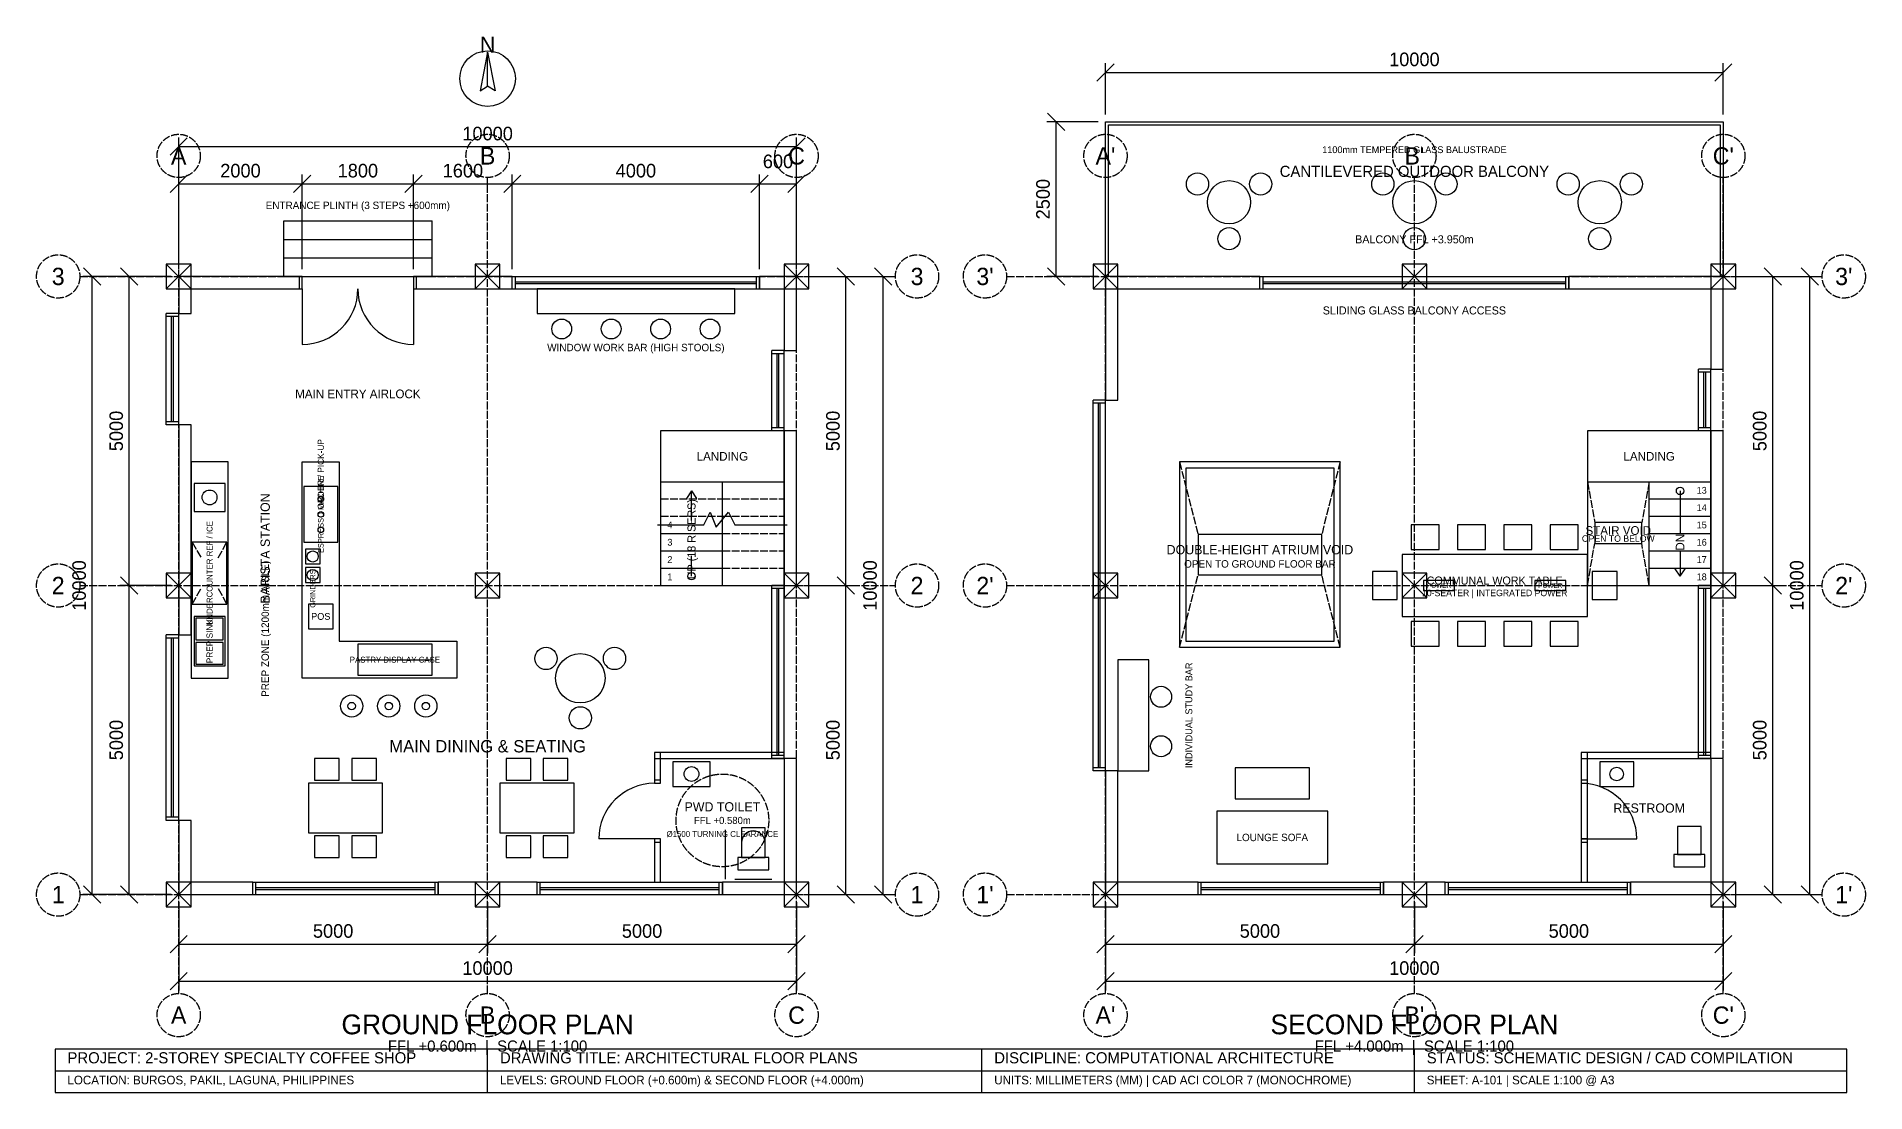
# Model space of a CAD drawing. Header units: millimetres. Extents: x -2300 to 27300, y -3200 to 13880.
import ezdxf
from ezdxf.enums import TextEntityAlignment as Align

# ---------------------------------------------------------------- set-up
doc = ezdxf.new("R2010")
doc.units = ezdxf.units.MM
doc.header["$LTSCALE"] = 100
doc.linetypes.add('DASHED', pattern=[1.524, 1.27, -0.254])
for name, color, linetype in [('A-ANNO-SYMB', 7, 'Continuous'), ('A-ANNO-TEXT', 7, 'Continuous'), ('A-COLS', 7, 'Continuous'), ('A-DIMS', 7, 'Continuous'), ('A-DOOR', 7, 'Continuous'), ('A-FURN', 7, 'Continuous'), ('A-FURN-BAR', 7, 'Continuous'), ('A-GLAZ', 7, 'Continuous'), ('A-GRID', 7, 'DASHED'), ('A-STAIR', 7, 'Continuous'), ('A-WALL-EXTR', 7, 'Continuous'), ('A-WALL-INTR', 7, 'Continuous')]:
    doc.layers.add(name, color=color, linetype=linetype)
doc.dimstyles.new('ARCH_DIM', dxfattribs={"dimtxt": 220, "dimasz": 2.5, "dimexe": 150, "dimexo": 120, "dimgap": 100, "dimtad": 1, "dimdec": 0, "dimtsz": 140, "dimcen": 2.5, "dimclrd": 7, "dimclre": 7, "dimclrt": 7, "dimazin": 3, "dimtfac": 1, "dimtmove": 0, "dimatfit": 3})

msp = doc.modelspace()

# ---------------------------------------------------------------- linework, layer by layer
at = {"layer": 'A-ANNO-SYMB', "color": 7}
for points in [[(5000, 13630), (4880, 13000), (5000, 13080)], [(5000, 13630), (5120, 13000), (5000, 13080)]]:
    msp.add_lwpolyline(points, close=True, dxfattribs=at)
msp.add_circle((5000, 13200), 450, dxfattribs=at)
at = {"layer": 'A-ANNO-TEXT', "color": 7}
for p, q in [((5000, -3200), (5000, -2500)), ((13000, -3200), (13000, -2500)), ((20000, -3200), (20000, -2500)), ((-2000, -2850), (27000, -2850))]:
    msp.add_line(p, q, dxfattribs=at)
msp.add_lwpolyline([(-2000, -3200), (27000, -3200), (27000, -2500), (-2000, -2500)], close=True, dxfattribs=at)
at = {"layer": 'A-COLS', "color": 7}
for p, q in [((-200, 9800), (200, 10200)), ((200, 9800), (-200, 10200)), ((4800, 9800), (5200, 10200)), ((5200, 9800), (4800, 10200)), ((9800, 9800), (10200, 10200)), ((10200, 9800), (9800, 10200)), ((14800, 9800), (15200, 10200)), ((15200, 9800), (14800, 10200)), ((19800, 9800), (20200, 10200)), ((20200, 9800), (19800, 10200)), ((24800, 9800), (25200, 10200)), ((25200, 9800), (24800, 10200)), ((-200, 4800), (200, 5200)), ((200, 4800), (-200, 5200)), ((4800, 4800), (5200, 5200)), ((5200, 4800), (4800, 5200)), ((9800, 4800), (10200, 5200)), ((10200, 4800), (9800, 5200)), ((14800, 4800), (15200, 5200)), ((15200, 4800), (14800, 5200)), ((19800, 4800), (20200, 5200)), ((20200, 4800), (19800, 5200)), ((24800, 4800), (25200, 5200)), ((25200, 4800), (24800, 5200)), ((-200, -200), (200, 200)), ((200, -200), (-200, 200)), ((4800, -200), (5200, 200)), ((5200, -200), (4800, 200)), ((9800, -200), (10200, 200)), ((10200, -200), (9800, 200)), ((14800, -200), (15200, 200)), ((15200, -200), (14800, 200)), ((19800, -200), (20200, 200)), ((20200, -200), (19800, 200)), ((24800, -200), (25200, 200)), ((25200, -200), (24800, 200))]:
    msp.add_line(p, q, dxfattribs=at)
for points in [[(-200, 9800), (200, 9800), (200, 10200), (-200, 10200)], [(4800, 9800), (5200, 9800), (5200, 10200), (4800, 10200)], [(9800, 9800), (10200, 9800), (10200, 10200), (9800, 10200)], [(14800, 9800), (15200, 9800), (15200, 10200), (14800, 10200)], [(19800, 9800), (20200, 9800), (20200, 10200), (19800, 10200)], [(24800, 9800), (25200, 9800), (25200, 10200), (24800, 10200)], [(-200, 4800), (200, 4800), (200, 5200), (-200, 5200)], [(4800, 4800), (5200, 4800), (5200, 5200), (4800, 5200)], [(9800, 4800), (10200, 4800), (10200, 5200), (9800, 5200)], [(14800, 4800), (15200, 4800), (15200, 5200), (14800, 5200)], [(19800, 4800), (20200, 4800), (20200, 5200), (19800, 5200)], [(24800, 4800), (25200, 4800), (25200, 5200), (24800, 5200)], [(-200, -200), (200, -200), (200, 200), (-200, 200)], [(4800, -200), (5200, -200), (5200, 200), (4800, 200)], [(9800, -200), (10200, -200), (10200, 200), (9800, 200)], [(14800, -200), (15200, -200), (15200, 200), (14800, 200)], [(19800, -200), (20200, -200), (20200, 200), (19800, 200)], [(24800, -200), (25200, -200), (25200, 200), (24800, 200)]]:
    msp.add_lwpolyline(points, close=True, dxfattribs=at)
at = {"layer": 'A-DOOR', "color": 7}
for p, q in [((2000, 10000), (3800, 10000)), ((2000, 9800), (2000, 8900)), ((3800, 9800), (3800, 8900)), ((7700, 900), (6800, 900)), ((22700, 900), (23600, 900))]:
    msp.add_line(p, q, dxfattribs=at)
for points in [[(1950, 9800), (2000, 9800), (2000, 10000), (1950, 10000)], [(3800, 9800), (3850, 9800), (3850, 10000), (3800, 10000)], [(7700, 1800), (7800, 1800), (7800, 1850), (7700, 1850)], [(22700, 1800), (22800, 1800), (22800, 1850), (22700, 1850)], [(7700, 850), (7800, 850), (7800, 900), (7700, 900)], [(22700, 850), (22800, 850), (22800, 900), (22700, 900)]]:
    msp.add_lwpolyline(points, close=True, dxfattribs=at)
for centre, start, end in [((2000, 9800), 270, 360), ((3800, 9800), 180, 270), ((7700, 900), 90, 180), ((22700, 900), 0, 90)]:
    msp.add_arc(centre, 900, start, end, dxfattribs=at)
at = {"layer": 'A-FURN', "color": 7}
for p, q in [((8850, 250), (8850, 1050)), ((9000, 250), (9600, 250))]:
    msp.add_line(p, q, dxfattribs=at)
for points in [[(5800, 9400), (9000, 9400), (9000, 9800), (5800, 9800)], [(19950, 5580), (20400, 5580), (20400, 5980), (19950, 5980)], [(20700, 5580), (21150, 5580), (21150, 5980), (20700, 5980)], [(21450, 5580), (21900, 5580), (21900, 5980), (21450, 5980)], [(22200, 5580), (22650, 5580), (22650, 5980), (22200, 5980)], [(19800, 4500), (22800, 4500), (22800, 5500), (19800, 5500)], [(19320, 4775), (19720, 4775), (19720, 5225), (19320, 5225)], [(20150, 4920), (20650, 4920), (20650, 5080), (20150, 5080)], [(21950, 4920), (22450, 4920), (22450, 5080), (21950, 5080)], [(22880, 4775), (23280, 4775), (23280, 5225), (22880, 5225)], [(19950, 4020), (20400, 4020), (20400, 4420), (19950, 4420)], [(20700, 4020), (21150, 4020), (21150, 4420), (20700, 4420)], [(21450, 4020), (21900, 4020), (21900, 4420), (21450, 4420)], [(22200, 4020), (22650, 4020), (22650, 4420), (22200, 4420)], [(15200, 2000), (15700, 2000), (15700, 3800), (15200, 3800)], [(2200, 1850), (2600, 1850), (2600, 2200), (2200, 2200)], [(2800, 1850), (3200, 1850), (3200, 2200), (2800, 2200)], [(5300, 1850), (5700, 1850), (5700, 2200), (5300, 2200)], [(5900, 1850), (6300, 1850), (6300, 2200), (5900, 2200)], [(8000, 1750), (8600, 1750), (8600, 2150), (8000, 2150)], [(23000, 1750), (23550, 1750), (23550, 2150), (23000, 2150)], [(2100, 1000), (3300, 1000), (3300, 1800), (2100, 1800)], [(5200, 1000), (6400, 1000), (6400, 1800), (5200, 1800)], [(17100, 1550), (18300, 1550), (18300, 2050), (17100, 2050)], [(16800, 500), (18600, 500), (18600, 1350), (16800, 1350)], [(2200, 600), (2600, 600), (2600, 950), (2200, 950)], [(2800, 600), (3200, 600), (3200, 950), (2800, 950)], [(5300, 600), (5700, 600), (5700, 950), (5300, 950)], [(5900, 600), (6300, 600), (6300, 950), (5900, 950)], [(9110, 600), (9490, 600), (9490, 1080), (9110, 1080)], [(24260, 650), (24640, 650), (24640, 1100), (24260, 1100)], [(9050, 400), (9550, 400), (9550, 600), (9050, 600)], [(24200, 450), (24700, 450), (24700, 650), (24200, 650)]]:
    msp.add_lwpolyline(points, close=True, dxfattribs=at)
for centre, radius in [((16489, 11495), 180), ((17000, 11200), 350), ((17511, 11495), 180), ((19489, 11495), 180), ((20000, 11200), 350), ((20511, 11495), 180), ((22489, 11495), 180), ((23000, 11200), 350), ((23511, 11495), 180), ((17000, 10610), 180), ((20000, 10610), 180), ((23000, 10610), 180), ((6200, 9150), 160), ((7000, 9150), 160), ((7800, 9150), 160), ((8600, 9150), 160), ((5945.7, 3820), 180), ((6500, 3500), 400), ((7054.3, 3820), 180), ((15900, 3200), 170), ((2800, 3050), 180), ((2800, 3050), 60), ((3400, 3050), 180), ((3400, 3050), 60), ((4000, 3050), 180), ((4000, 3050), 60), ((6500, 2860), 180), ((15900, 2400), 170), ((8300, 1950), 120), ((23275, 1950), 110)]:
    msp.add_circle(centre, radius, dxfattribs=at)
at = {"layer": 'A-FURN', "color": 7, "linetype": 'DASHED'}
msp.add_circle((8800, 1200), 750, dxfattribs=at)
at = {"layer": 'A-FURN', "color": 7}
msp.add_arc((9300, 840), 190, 0, 180, dxfattribs=at)
at = {"layer": 'A-FURN-BAR', "color": 7, "linetype": 'DASHED'}
for p, q in [((220, 5700), (360, 5450)), ((640, 5450), (780, 5700)), ((220, 4700), (360, 4950)), ((640, 4950), (780, 4700))]:
    msp.add_line(p, q, dxfattribs=at)
at = {"layer": 'A-FURN-BAR', "color": 7}
msp.add_line((2900, 3800), (4100, 3800), dxfattribs=at)
for points in [[(200, 3500), (800, 3500), (800, 7000), (200, 7000)], [(2000, 7000), (2600, 7000), (2600, 4100), (4500, 4100), (4500, 3500), (2000, 3500)], [(250, 6200), (750, 6200), (750, 6650), (250, 6650)], [(2025, 5700), (2575, 5700), (2575, 6600), (2025, 6600)], [(220, 4700), (780, 4700), (780, 5700), (220, 5700)], [(2050, 5350), (2290, 5350), (2290, 5590), (2050, 5590)], [(2050, 5050), (2290, 5050), (2290, 5290), (2050, 5290)], [(250, 3700), (750, 3700), (750, 4500), (250, 4500)], [(280, 4120), (720, 4120), (720, 4470), (280, 4470)], [(2100, 4300), (2500, 4300), (2500, 4700), (2100, 4700)], [(280, 3730), (720, 3730), (720, 4080), (280, 4080)], [(2900, 3550), (4100, 3550), (4100, 4050), (2900, 4050)]]:
    msp.add_lwpolyline(points, close=True, dxfattribs=at)
for centre, radius in [((500, 6425), 120), ((2300, 6400), 45), ((2300, 6150), 45), ((2300, 5900), 45), ((2170, 5470), 90), ((2170, 5170), 90)]:
    msp.add_circle(centre, radius, dxfattribs=at)
at = {"layer": 'A-GLAZ', "color": 7}
for p, q in [((5400, 10000), (9400, 10000)), ((5400, 9800), (5400, 10000)), ((5400, 9800), (9400, 9800)), ((5450, 9800), (5450, 10000)), ((5450, 9915), (9350, 9915)), ((5450, 9885), (9350, 9885)), ((9350, 9800), (9350, 10000)), ((9400, 9800), (9400, 10000)), ((17500, 10000), (22500, 10000)), ((17500, 9800), (17500, 10000)), ((17500, 9800), (22500, 9800)), ((17550, 9800), (17550, 10000)), ((17550, 9915), (22450, 9915)), ((17550, 9885), (22450, 9885)), ((22450, 9800), (22450, 10000)), ((22500, 9800), (22500, 10000)), ((-200, 7600), (-200, 9400)), ((0, 9400), (-200, 9400)), ((0, 9350), (-200, 9350)), ((-115, 7650), (-115, 9350)), ((-85, 7650), (-85, 9350)), ((0, 7600), (0, 9400)), ((9600, 7500), (9600, 8800)), ((9800, 8800), (9600, 8800)), ((9800, 8750), (9600, 8750)), ((9685, 7550), (9685, 8750)), ((9715, 7550), (9715, 8750)), ((9800, 7500), (9800, 8800)), ((24600, 7500), (24600, 8500)), ((24800, 8500), (24600, 8500)), ((24800, 8450), (24600, 8450)), ((24685, 7550), (24685, 8450)), ((24715, 7550), (24715, 8450)), ((24800, 7500), (24800, 8500)), ((14800, 2000), (14800, 8000)), ((15000, 8000), (14800, 8000)), ((15000, 2000), (15000, 8000)), ((15000, 7950), (14800, 7950)), ((14885, 2050), (14885, 7950)), ((14915, 2050), (14915, 7950)), ((0, 7650), (-200, 7650)), ((0, 7600), (-200, 7600)), ((9800, 7550), (9600, 7550)), ((9800, 7500), (9600, 7500)), ((24800, 7550), (24600, 7550)), ((24800, 7500), (24600, 7500)), ((9600, 2200), (9600, 5000)), ((9800, 5000), (9600, 5000)), ((9800, 4950), (9600, 4950)), ((9685, 2250), (9685, 4950)), ((9715, 2250), (9715, 4950)), ((9800, 2200), (9800, 5000)), ((24600, 2200), (24600, 5000)), ((24800, 5000), (24600, 5000)), ((24800, 4950), (24600, 4950)), ((24685, 2250), (24685, 4950)), ((24715, 2250), (24715, 4950)), ((24800, 2200), (24800, 5000)), ((-200, 1200), (-200, 4200)), ((0, 4200), (-200, 4200)), ((0, 4150), (-200, 4150)), ((-115, 1250), (-115, 4150)), ((-85, 1250), (-85, 4150)), ((0, 1200), (0, 4200)), ((9800, 2250), (9600, 2250)), ((9800, 2200), (9600, 2200)), ((24800, 2250), (24600, 2250)), ((24800, 2200), (24600, 2200)), ((15000, 2050), (14800, 2050)), ((15000, 2000), (14800, 2000)), ((0, 1250), (-200, 1250)), ((0, 1200), (-200, 1200)), ((1200, 200), (4200, 200)), ((1200, 0), (1200, 200)), ((1200, 0), (4200, 0)), ((1250, 0), (1250, 200)), ((1250, 115), (4150, 115)), ((1250, 85), (4150, 85)), ((4150, 0), (4150, 200)), ((4200, 0), (4200, 200)), ((5800, 200), (8800, 200)), ((5800, 0), (5800, 200)), ((5800, 0), (8800, 0)), ((5850, 0), (5850, 200)), ((5850, 115), (8750, 115)), ((5850, 85), (8750, 85)), ((8750, 0), (8750, 200)), ((8800, 0), (8800, 200)), ((16500, 200), (19500, 200)), ((16500, 0), (16500, 200)), ((16500, 0), (19500, 0)), ((16550, 0), (16550, 200)), ((16550, 115), (19450, 115)), ((16550, 85), (19450, 85)), ((19450, 0), (19450, 200)), ((19500, 0), (19500, 200)), ((20500, 200), (23500, 200)), ((20500, 0), (20500, 200)), ((20500, 0), (23500, 0)), ((20550, 0), (20550, 200)), ((20550, 115), (23450, 115)), ((20550, 85), (23450, 85)), ((23450, 0), (23450, 200)), ((23500, 0), (23500, 200))]:
    msp.add_line(p, q, dxfattribs=at)
msp.add_lwpolyline([(15050, 10000), (15050, 12450), (24950, 12450), (24950, 10000)], dxfattribs=at)
msp.add_lwpolyline([(16300, 4100), (18700, 4100), (18700, 6900), (16300, 6900)], close=True, dxfattribs=at)
at = {"layer": 'A-GRID', "color": 7, "linetype": 'DASHED'}
for p, q in [((0, -1600), (0, 11600)), ((5000, -1600), (5000, 11600)), ((10000, -1600), (10000, 11600)), ((15000, -1600), (15000, 11600)), ((20000, -1600), (20000, 11600)), ((25000, -1600), (25000, 11600)), ((-1600, 10000), (11600, 10000)), ((13400, 10000), (26600, 10000)), ((-1600, 5000), (11600, 5000)), ((13400, 5000), (26600, 5000)), ((-1600, 0), (11600, 0)), ((13400, 0), (26600, 0))]:
    msp.add_line(p, q, dxfattribs=at)
at = {"layer": 'A-GRID', "color": 7}
for centre in [(0, 11950), (5000, 11950), (10000, 11950), (15000, 11950), (20000, 11950), (25000, 11950), (-1950, 10000), (11950, 10000), (13050, 10000), (26950, 10000), (-1950, 5000), (11950, 5000), (13050, 5000), (26950, 5000), (-1950, 0), (11950, 0), (13050, 0), (26950, 0), (0, -1950), (5000, -1950), (10000, -1950), (15000, -1950), (20000, -1950), (25000, -1950)]:
    msp.add_circle(centre, 350, dxfattribs=at)
at = {"layer": 'A-STAIR', "color": 7}
for p, q in [((1700, 10900), (4100, 10900)), ((1700, 10000), (1700, 10900)), ((4100, 10000), (4100, 10900)), ((1700, 10600), (4100, 10600)), ((1700, 10300), (4100, 10300)), ((1700, 10000), (4100, 10000)), ((7800, 6680), (9800, 6680)), ((8300, 6530), (8220, 6410)), ((8300, 6050), (8300, 6530)), ((8300, 6530), (8380, 6410)), ((8800, 5000), (8800, 6680)), ((22800, 6680), (24800, 6680)), ((23800, 5000), (23800, 6680)), ((23800, 5000), (23800, 6680)), ((24300, 6530), (24300, 5850)), ((23800, 6400), (24800, 6400)), ((23800, 6120), (24800, 6120)), ((7800, 5840), (8800, 5840)), ((23800, 5840), (24800, 5840)), ((7800, 5560), (8800, 5560)), ((8300, 5150), (8300, 5480)), ((23800, 5560), (24800, 5560)), ((24300, 5550), (24300, 5150)), ((7800, 5280), (8800, 5280)), ((23800, 5280), (24800, 5280)), ((24300, 5150), (24220, 5270)), ((24300, 5150), (24380, 5270)), ((7800, 5000), (8800, 5000)), ((22800, 5000), (23800, 5000)), ((23800, 5000), (24800, 5000))]:
    msp.add_line(p, q, dxfattribs=at)
at = {"layer": 'A-STAIR', "color": 7, "linetype": 'DASHED'}
for p, q in [((22800, 6680), (22920, 6020)), ((23800, 6680), (23680, 6020)), ((7800, 6400), (8800, 6400)), ((8800, 6400), (9800, 6400)), ((7800, 6120), (8800, 6120)), ((8800, 6120), (9800, 6120)), ((8800, 5840), (9800, 5840)), ((22800, 5000), (22920, 5680)), ((23800, 5000), (23680, 5680)), ((8800, 5560), (9800, 5560)), ((8800, 5280), (9800, 5280)), ((8800, 5000), (9800, 5000))]:
    msp.add_line(p, q, dxfattribs=at)
at = {"layer": 'A-STAIR', "color": 7}
msp.add_lwpolyline([(7750, 5984), (8500, 5984), (8600, 6184), (8700, 5944), (8900, 6184), (9000, 5984), (9850, 5984)], dxfattribs=at)
msp.add_lwpolyline([(22920, 5680), (23680, 5680), (23680, 6020), (22920, 6020)], close=True, dxfattribs=at)
for centre in [(24300, 6530), (8300, 5150)]:
    msp.add_circle(centre, 60, dxfattribs=at)
at = {"layer": 'A-WALL-EXTR', "color": 7}
msp.add_lwpolyline([(15000, 10000), (15000, 12500), (25000, 12500), (25000, 10000)], dxfattribs=at)
for points in [[(0, 9800), (2000, 9800), (2000, 10000), (0, 10000)], [(0, 9400), (200, 9400), (200, 10000), (0, 10000)], [(3800, 9800), (5400, 9800), (5400, 10000), (3800, 10000)], [(9400, 9800), (10000, 9800), (10000, 10000), (9400, 10000)], [(9800, 8800), (10000, 8800), (10000, 10000), (9800, 10000)], [(15000, 8000), (15200, 8000), (15200, 10000), (15000, 10000)], [(15000, 9800), (17500, 9800), (17500, 10000), (15000, 10000)], [(22500, 9800), (25000, 9800), (25000, 10000), (22500, 10000)], [(24800, 8500), (25000, 8500), (25000, 10000), (24800, 10000)], [(0, 4200), (200, 4200), (200, 7600), (0, 7600)], [(9800, 5000), (10000, 5000), (10000, 7500), (9800, 7500)], [(24800, 5000), (25000, 5000), (25000, 7500), (24800, 7500)], [(9800, 0), (10000, 0), (10000, 2200), (9800, 2200)], [(24800, 0), (25000, 0), (25000, 2200), (24800, 2200)], [(15000, 0), (15200, 0), (15200, 2000), (15000, 2000)], [(0, 0), (200, 0), (200, 1200), (0, 1200)], [(0, 0), (1200, 0), (1200, 200), (0, 200)], [(4200, 0), (5800, 0), (5800, 200), (4200, 200)], [(8800, 0), (10000, 0), (10000, 200), (8800, 200)], [(15000, 0), (16500, 0), (16500, 200), (15000, 200)], [(19500, 0), (20500, 0), (20500, 200), (19500, 200)], [(23500, 0), (25000, 0), (25000, 200), (23500, 200)]]:
    msp.add_lwpolyline(points, close=True, dxfattribs=at)
at = {"layer": 'A-WALL-INTR', "color": 7, "linetype": 'DASHED'}
for p, q in [((16200, 7000), (16500, 5825)), ((18800, 7000), (18500, 5825)), ((16200, 4000), (16500, 5175)), ((18800, 4000), (18500, 5175))]:
    msp.add_line(p, q, dxfattribs=at)
at = {"layer": 'A-WALL-INTR', "color": 7}
for points in [[(7800, 5000), (9800, 5000), (9800, 7500), (7800, 7500)], [(22800, 5000), (24800, 5000), (24800, 7500), (22800, 7500)], [(16200, 4000), (18800, 4000), (18800, 7000), (16200, 7000)], [(16500, 5175), (18500, 5175), (18500, 5825), (16500, 5825)], [(7700, 2200), (9800, 2200), (9800, 2300), (7700, 2300)], [(7700, 1800), (7800, 1800), (7800, 2300), (7700, 2300)], [(22700, 200), (22800, 200), (22800, 2300), (22700, 2300)], [(22700, 2200), (24800, 2200), (24800, 2300), (22700, 2300)], [(7700, 200), (7800, 200), (7800, 900), (7700, 900)]]:
    msp.add_lwpolyline(points, close=True, dxfattribs=at)

# ---------------------------------------------------------------- texts
at = {"layer": 'A-ANNO-SYMB', "color": 7}
msp.add_text('N', height=260, dxfattribs=at).set_placement((5000, 13750), align=Align.MIDDLE_CENTER)
at = {"layer": 'A-ANNO-TEXT', "color": 7}
for s, height, p in [('CANTILEVERED OUTDOOR BALCONY', 180, (20000, 11700)), ('BALCONY FFL +3.950m', 130, (20000, 10600)), ('MAIN ENTRY AIRLOCK', 140, (2900, 8100)), ('DOUBLE-HEIGHT ATRIUM VOID', 150, (17500, 5580)), ('OPEN TO GROUND FLOOR BAR', 120, (17500, 5350)), ('COMMUNAL WORK TABLE', 130, (21300, 5080)), ('10-SEATER | INTEGRATED POWER', 105, (21300, 4880)), ('MAIN DINING & SEATING', 200, (5000, 2400)), ('PWD TOILET', 150, (8800, 1420)), ('FFL +0.580m', 115, (8800, 1200)), ('RESTROOM', 150, (23800, 1400)), ('GROUND FLOOR PLAN', 320, (5000, -2100)), ('SECOND FLOOR PLAN', 320, (20000, -2100)), ('FFL +0.600m  |  SCALE 1:100', 180, (5000, -2450)), ('FFL +4.000m  |  SCALE 1:100', 180, (20000, -2450))]:
    msp.add_text(s, height=height, dxfattribs=at).set_placement(p, align=Align.MIDDLE_CENTER)
for s, height, p in [('BARISTA STATION', 150, (1400, 5600)), ('PREP ZONE (1200mm AISLE)', 120, (1400, 4300))]:
    msp.add_text(s, height=height, rotation=90, dxfattribs=at).set_placement(p, align=Align.MIDDLE_CENTER)
for s, height, p in [('PROJECT: 2-STOREY SPECIALTY COFFEE SHOP', 180, (-1800, -2730)), ('DRAWING TITLE: ARCHITECTURAL FLOOR PLANS', 180, (5200, -2730)), ('DISCIPLINE: COMPUTATIONAL ARCHITECTURE', 180, (13200, -2730)), ('STATUS: SCHEMATIC DESIGN / CAD COMPILATION', 180, (20200, -2730)), ('LOCATION: BURGOS, PAKIL, LAGUNA, PHILIPPINES', 140, (-1800, -3070)), ('LEVELS: GROUND FLOOR (+0.600m) & SECOND FLOOR (+4.000m)', 140, (5200, -3070)), ('UNITS: MILLIMETERS (MM) | CAD ACI COLOR 7 (MONOCHROME)', 140, (13200, -3070)), ('SHEET: A-101 | SCALE 1:100 @ A3', 140, (20200, -3070))]:
    msp.add_text(s, height=height, dxfattribs=at).set_placement(p)
at = {"layer": 'A-DOOR', "color": 7}
msp.add_text('SLIDING GLASS BALCONY ACCESS', height=130, dxfattribs=at).set_placement((20000, 9450), align=Align.MIDDLE_CENTER)
at = {"layer": 'A-FURN', "color": 7}
for s, height, p in [('WINDOW WORK BAR (HIGH STOOLS)', 120, (7400, 8850)), ('POWER', 75, (20400, 5000)), ('POWER', 75, (22200, 5000)), ('Ø1500 TURNING CLEARANCE', 95, (8800, 980)), ('LOUNGE SOFA', 120, (17700, 925))]:
    msp.add_text(s, height=height, dxfattribs=at).set_placement(p, align=Align.MIDDLE_CENTER)
msp.add_text('INDIVIDUAL STUDY BAR', height=110, rotation=90, dxfattribs=at).set_placement((16350, 2900), align=Align.MIDDLE_CENTER)
at = {"layer": 'A-FURN-BAR', "color": 7}
for s, height, p in [('ORDER / PICK-UP', 100, (2300, 6800)), ('ESPRESSO MACHINE', 90, (2300, 6150)), ('UNDERCOUNTER REF / ICE', 95, (500, 5200)), ('GRINDERS', 85, (2170, 4950)), ('PREP SINK', 100, (500, 4100))]:
    msp.add_text(s, height=height, rotation=90, dxfattribs=at).set_placement(p, align=Align.MIDDLE_CENTER)
for s, height, p in [('POS', 110, (2300, 4500)), ('PASTRY DISPLAY CASE', 95, (3500, 3800))]:
    msp.add_text(s, height=height, dxfattribs=at).set_placement(p, align=Align.MIDDLE_CENTER)
at = {"layer": 'A-GRID', "color": 7}
for s, p in [('A', (0, 11950)), ('B', (5000, 11950)), ('C', (10000, 11950)), ("A'", (15000, 11950)), ("B'", (20000, 11950)), ("C'", (25000, 11950)), ('3', (-1950, 10000)), ('3', (11950, 10000)), ("3'", (13050, 10000)), ("3'", (26950, 10000)), ('2', (-1950, 5000)), ('2', (11950, 5000)), ("2'", (13050, 5000)), ("2'", (26950, 5000)), ('1', (-1950, 0)), ('1', (11950, 0)), ("1'", (13050, 0)), ("1'", (26950, 0)), ('A', (0, -1950)), ('B', (5000, -1950)), ('C', (10000, -1950)), ("A'", (15000, -1950)), ("B'", (20000, -1950)), ("C'", (25000, -1950))]:
    msp.add_text(s, height=280, dxfattribs=at).set_placement(p, align=Align.MIDDLE_CENTER)
at = {"layer": 'A-STAIR', "color": 7}
for s, height, p in [('ENTRANCE PLINTH (3 STEPS +600mm)', 120, (2900, 11150)), ('LANDING', 140, (8800, 7090)), ('LANDING', 140, (23800, 7090)), ('13', 110, (24650, 6540)), ('14', 110, (24650, 6260)), ('4', 110, (7950, 5980)), ('STAIR VOID', 140, (23300, 5890)), ('15', 110, (24650, 5980)), ('3', 110, (7950, 5700)), ('OPEN TO BELOW', 105, (23300, 5760)), ('16', 110, (24650, 5700)), ('2', 110, (7950, 5420)), ('17', 110, (24650, 5420)), ('1', 110, (7950, 5140)), ('18', 110, (24650, 5140))]:
    msp.add_text(s, height=height, dxfattribs=at).set_placement(p, align=Align.MIDDLE_CENTER)
for s, height, p in [('UP (18 RISERS)', 130, (8300, 5750)), ('DN', 140, (24300, 5700))]:
    msp.add_text(s, height=height, rotation=90, dxfattribs=at).set_placement(p, align=Align.MIDDLE_CENTER)
at = {"layer": 'A-WALL-EXTR', "color": 7}
msp.add_text('1100mm TEMPERED GLASS BALUSTRADE', height=110, dxfattribs=at).set_placement((20000, 12050), align=Align.MIDDLE_CENTER)

# ---------------------------------------------------------------- dimensions: what is measured, and where the dimension line sits
at = {"layer": 'A-DIMS', "color": 7}
for base, p1, p2 in [((15000, 13300), (15000, 12500), (25000, 12500)), ((0, 12100), (0, 10000), (10000, 10000)), ((0, 11500), (0, 10000), (2000, 10000)), ((2000, 11500), (2000, 10000), (3800, 10000)), ((3800, 11500), (3800, 10000), (5400, 10000)), ((5400, 11500), (5400, 10000), (9400, 10000)), ((9400, 11500), (9400, 10000), (10000, 10000)), ((0, -800), (0, 0), (5000, 0)), ((0, -1400), (0, 0), (10000, 0)), ((5000, -800), (5000, 0), (10000, 0)), ((15000, -800), (15000, 0), (20000, 0)), ((15000, -1400), (15000, 0), (25000, 0)), ((20000, -800), (20000, 0), (25000, 0))]:
    msp.add_linear_dim(base=base, p1=p1, p2=p2, dimstyle='ARCH_DIM', dxfattribs=at).render()
for base, p1, p2 in [((14200, 10000), (15000, 10000), (15000, 12500)), ((-1400, 0), (0, 0), (0, 10000)), ((-800, 5000), (0, 5000), (0, 10000)), ((10800, 5000), (10000, 5000), (10000, 10000)), ((11400, 0), (10000, 0), (10000, 10000)), ((25800, 5000), (25000, 5000), (25000, 10000)), ((26400, 0), (25000, 0), (25000, 10000)), ((-800, 0), (0, 0), (0, 5000)), ((10800, 0), (10000, 0), (10000, 5000)), ((25800, 0), (25000, 0), (25000, 5000))]:
    msp.add_linear_dim(base=base, p1=p1, p2=p2, angle=90, dimstyle='ARCH_DIM', dxfattribs=at).render()

doc.saveas('drawing.dxf')
